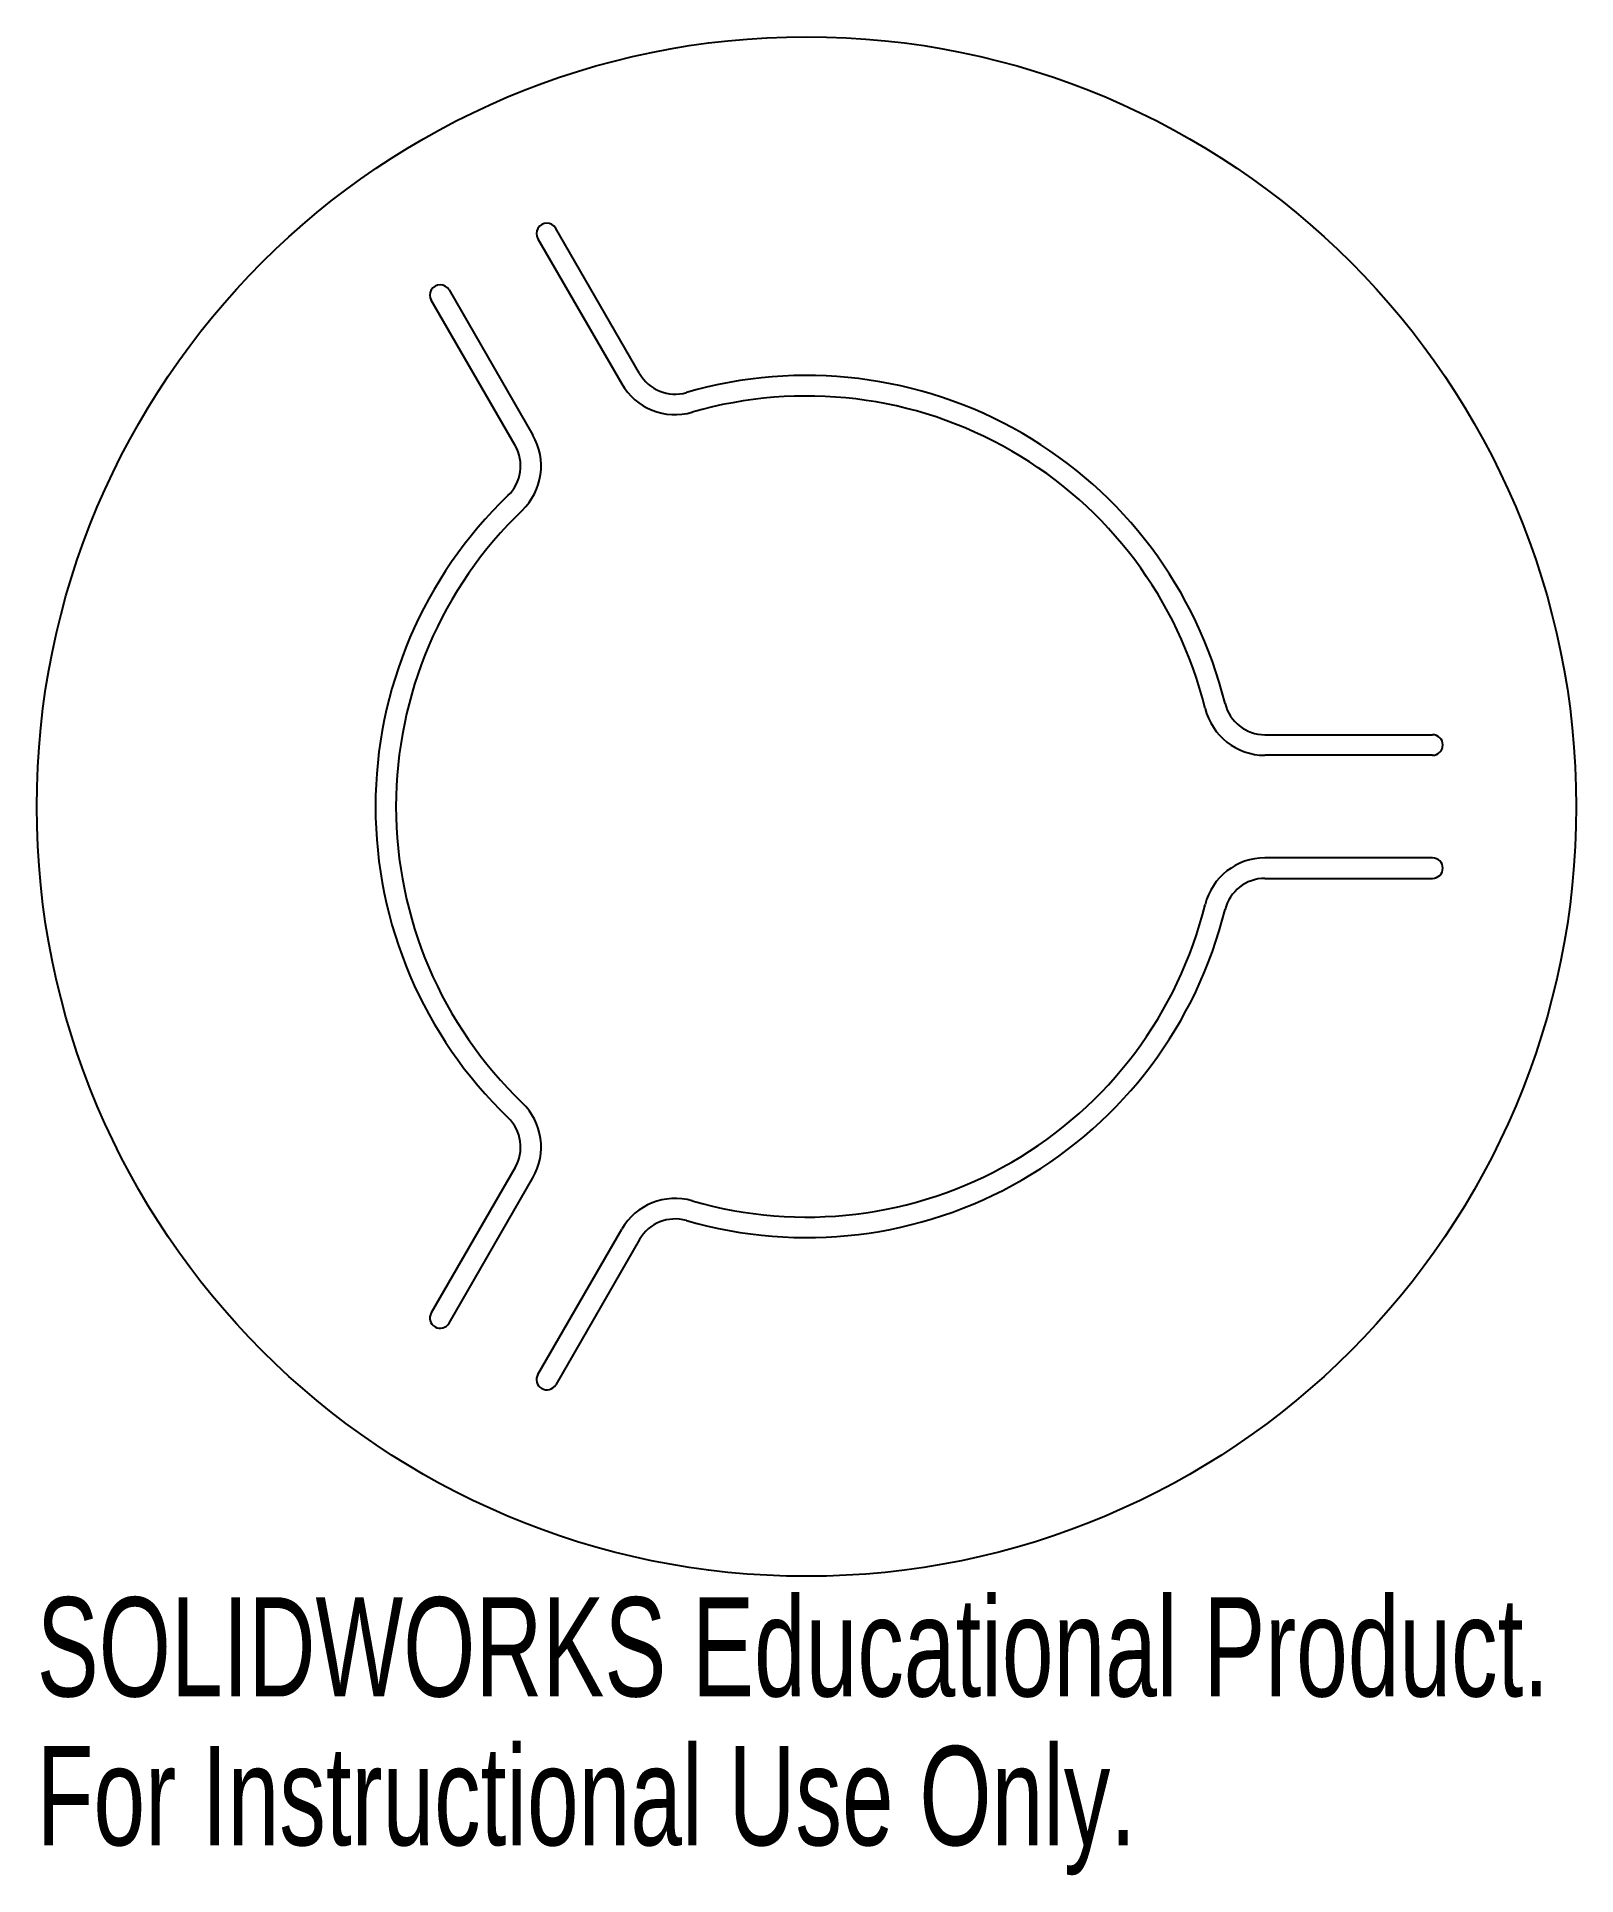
# Model space of a CAD drawing. Header units: millimetres. Extents: x -37.5 to 37.5, y -52.1 to 37.5.
import ezdxf

# ---------------------------------------------------------------- set-up
doc = ezdxf.new("R2010")
doc.units = ezdxf.units.MM
doc.styles.add('SLDTEXTSTYLE0', font='TXT', dxfattribs={"width": 0.7})

msp = doc.modelspace()

# ---------------------------------------------------------------- linework, layer by layer
at = {"color": 7, "linetype": 'Continuous', "lineweight": 25}
for p, q in [((-8.135, 21.091), (-12.219, 28.164)), ((-13.085, 27.664), (-9.001, 20.591)), ((-17.415, 25.164), (-13.331, 18.091)), ((-14.197, 17.591), (-18.281, 24.664)), ((22.333, 3.5), (30.5, 3.5)), ((30.5, 2.5), (22.333, 2.5)), ((30.5, -2.5), (22.333, -2.5)), ((22.333, -3.5), (30.5, -3.5)), ((-14.197, -17.591), (-18.281, -24.664)), ((-17.415, -25.164), (-13.331, -18.091)), ((-13.085, -27.664), (-9.001, -20.591)), ((-8.135, -21.091), (-12.219, -28.164))]:
    msp.add_line(p, q, dxfattribs=at)
msp.add_circle((0, 0), 37.5, dxfattribs=at)
for centre, radius, start, end in [((-12.652, 27.914), 0.5, 30, 210), ((-17.848, 24.914), 0.5, 30, 210), ((-6.403, 22.091), 2, 210, 286.16478), ((0, 0), 21, 13.83522, 106.16478), ((-6.403, 22.091), 3, 210, 286.16478), ((0, 0), 20, 13.83522, 106.16478), ((-15.929, 16.591), 3, 313.83522, 30), ((-15.929, 16.591), 2, 313.83522, 30), ((0, 0), 21, 133.83522, 226.16478), ((0, 0), 20, 133.83522, 226.16478), ((22.333, 5.5), 3, 193.83522, 270), ((22.333, 5.5), 2, 193.83522, 270), ((30.5, 3), 0.5, 270, 90), ((22.333, -5.5), 3, 90, 166.16478), ((30.5, -3), 0.5, 270, 90), ((22.333, -5.5), 2, 90, 166.16478), ((0, 0), 21, 253.83522, 346.16478), ((0, 0), 20, 253.83522, 346.16478), ((-15.929, -16.591), 2, 330, 46.16478), ((-15.929, -16.591), 3, 330, 46.16478), ((-6.403, -22.091), 3, 73.83522, 150), ((-6.403, -22.091), 2, 73.83522, 150), ((-17.848, -24.914), 0.5, 150, 330), ((-12.652, -27.914), 0.5, 150, 330)]:
    msp.add_arc(centre, radius, start, end, dxfattribs=at)

# ---------------------------------------------------------------- texts
at = {"color": 7, "linetype": 'Continuous', "char_height": 4.83362, "attachment_point": 1, "style": 'SLDTEXTSTYLE0'}
for s, insert in [('SOLIDWORKS Educational Product.', (-37.5, -38.52)), ('For Instructional Use Only.', (-37.5, -45.77))]:
    msp.add_mtext(s, dxfattribs=dict(at, insert=insert))

doc.saveas('drawing.dxf')
